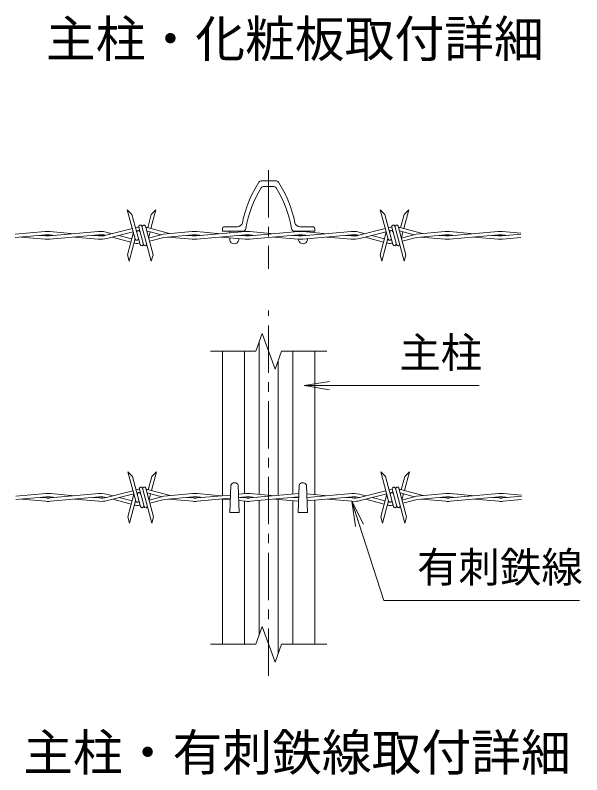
# Model space of a CAD drawing. Units: millimetres, scale not verified. Extents: x -4200 to 4200, y -2970 to 2970.
# Drawn here: x 1147 to 2044, y 321 to 1523 of the extents above; entities that cross this region are included whole.
import ezdxf
from ezdxf.enums import TextEntityAlignment as Align

# ---------------------------------------------------------------- set-up
doc = ezdxf.new("R2010")
doc.units = ezdxf.units.MM
doc.header["$LTSCALE"] = 15
doc.linetypes.add('CHAIN1', pattern=[8, 5, -1, 1, -1])
doc.layers.add('0-0_D-TTL-TXT', color=7, linetype='Continuous')
for name, color, linetype, lineweight in [('0-3_D-STR1', 1, 'Continuous', 9), ('0-4_D-BMK', 2, 'CHAIN1', 9), ('0-5_D-STR-DIM', 7, 'Continuous', 9), ('0-8_0', 7, 'Continuous', 9), ('0-9_D-STR-TXT', 7, 'Continuous', 9), ('0-B_D-STR3', 3, 'Continuous', 9)]:
    doc.layers.add(name, color=color, linetype=linetype, lineweight=lineweight)
doc.styles.add('ＭＳ ゴシック', font='')
doc.styles.get('ＭＳ ゴシック').set_extended_font_data('MS Gothic')

# ---------------------------------------------------------------- blocks, each defined once
blk = doc.blocks.new('_Open')
at = {"layer": '0-8_0'}
blk.add_line((-15, 2.5), (0, 0), dxfattribs=at)
blk.add_lwpolyline([(-15, -2.5), (0, 0), (-15, 0)], dxfattribs=at)

msp = doc.modelspace()

# ---------------------------------------------------------------- linework, layer by layer
at = {"layer": '0-3_D-STR1'}
for p, q in [((1537.18, 1261.22), (1559.45, 1261.22)), ((1540.18, 1252.22), (1555.77, 1252.22)), ((1475.31, 1185.22), (1475.31, 1181.22)), ((1475.31, 1185.22), (1475.31, 1181.22)), ((1507.37, 1181.22), (1475.31, 1181.22)), ((1498.83, 1188.22), (1478.31, 1188.22)), ((1486.81, 1178.54), (1486.81, 1181.22)), ((1501, 1179.81), (1501, 1181.22)), ((1589.26, 1181.22), (1621.31, 1181.22)), ((1595.63, 1180.77), (1595.63, 1181.22)), ((1597.8, 1188.22), (1618.31, 1188.22)), ((1609.81, 1180.04), (1609.81, 1181.22)), ((1621.31, 1185.22), (1621.31, 1181.22)), ((1486.81, 1167.22), (1486.81, 1170.83)), ((1501, 1167.22), (1501, 1169.56)), ((1595.63, 1173.81), (1595.63, 1175.56)), ((1595.63, 1167.22), (1595.63, 1168.6)), ((1609.81, 1167.22), (1609.81, 1169.33)), ((1533.31, 764.53), (1533.31, 1006.39)), ((1475.31, 762.49), (1475.31, 991.22)), ((1510.31, 765.62), (1510.31, 991.22)), ((1586.31, 764.93), (1586.31, 991.22)), ((1621.31, 764.15), (1621.31, 991.22)), ((1563.31, 762.87), (1563.31, 976.05)), ((1488.31, 778.97), (1486.81, 735.97)), ((1500.31, 778.97), (1501.81, 735.97)), ((1596.31, 778.97), (1594.81, 735.97)), ((1608.31, 778.97), (1609.81, 735.97)), ((1510.31, 759.09), (1510.31, 760.4)), ((1475.31, 527.39), (1475.31, 757)), ((1510.31, 527.39), (1510.31, 753.87)), ((1533.31, 542.56), (1533.31, 754.96)), ((1563.31, 512.22), (1563.31, 756.62)), ((1586.31, 527.39), (1586.31, 754.57)), ((1621.31, 527.39), (1621.31, 755.34)), ((1486.81, 735.97), (1501.81, 735.97)), ((1594.81, 735.97), (1609.81, 735.97))]:
    msp.add_line(p, q, dxfattribs=at)
for centre, radius, start, end in [((1684.23, 1159.52), 181, 146.67148, 168.8028), ((1537.18, 1256.22), 5, 90, 146.67148), ((1540.85, 1247.22), 5, 90, 147.4916), ((1555.77, 1247.22), 5, 32.5084, 90), ((1559.45, 1256.22), 5, 33.32852, 90), ((1412.4, 1159.52), 181, 11.1972, 33.32852), ((1678.31, 1159.62), 168, 147.4916, 171.15527), ((1418.31, 1159.62), 168, 8.84473, 32.5084), ((1498.83, 1196.22), 8, 270, 348.8028), ((1597.8, 1196.22), 8, 191.1972, 270), ((1478.31, 1185.22), 3, 90, 180), ((1507.37, 1186.22), 5, 270, 351.15527), ((1589.26, 1186.22), 5, 188.84473, 270), ((1618.31, 1185.22), 3, 0, 90), ((1493.91, 1168.41), 7.19, 189.53637, 350.46363), ((1602.72, 1168.41), 7.19, 189.53637, 350.46363), ((1494.31, 776.47), 6.5, 22.61986, 157.38014), ((1602.31, 776.47), 6.5, 22.61986, 157.38014)]:
    msp.add_arc(centre, radius, start, end, dxfattribs=at)
at = {"layer": '0-4_D-BMK'}
for p, q in [((1548.31, 1277.96), (1548.31, 1121.58)), ((1548.31, 477.2), (1548.31, 1055.85))]:
    msp.add_line(p, q, dxfattribs=at)
at = {"layer": '0-5_D-STR-DIM'}
for p, q in [((1527.79, 991.22), (1538.05, 1019.41)), ((1456.31, 991.22), (1527.79, 991.22)), ((1568.84, 991.22), (1640.31, 991.22)), ((1456.31, 527.39), (1527.79, 527.39)), ((1568.84, 527.39), (1640.31, 527.39))]:
    msp.add_line(p, q, dxfattribs=at)
for points in [[(1538.05, 1019.41), (1558.58, 963.02), (1568.84, 991.22)], [(1527.79, 527.39), (1538.05, 555.58), (1558.58, 499.2), (1568.84, 527.39)]]:
    msp.add_lwpolyline(points, dxfattribs=at)
at = {"layer": '0-9_D-STR-TXT'}
msp.add_line((1881.35, 936.88), (1606.68, 936.88), dxfattribs=at)
msp.add_lwpolyline([(2040.07, 596.5), (1730.52, 596.5), (1680.37, 751.8)], dxfattribs=at)
at = {"layer": '0-B_D-STR3'}
for p, q in [((1337.2, 1168.9), (1324.76, 1215.31)), ((1332.12, 1207.96), (1324.76, 1215.31)), ((1737.2, 1168.9), (1724.76, 1215.31)), ((1732.12, 1207.96), (1724.76, 1215.31)), ((1332.12, 1207.96), (1344.91, 1160.2)), ((1362.73, 1207.96), (1357.07, 1186.81)), ((1732.12, 1207.96), (1744.91, 1160.2)), ((1762.73, 1207.96), (1757.07, 1186.81)), ((1195.05, 1180.73), (1147.42, 1176.46)), ((1278.87, 1180.73), (1201.72, 1173.82)), ((1202.18, 1180.73), (1240.52, 1177.29)), ((1291.03, 1174.76), (1332.78, 1185.4)), ((1292.31, 1169.72), (1334.12, 1180.38)), ((1300.9, 1177.28), (1294.96, 1178.87)), ((1340.34, 1187.33), (1337.82, 1186.66)), ((1339.16, 1181.67), (1341.71, 1182.32)), ((1342.89, 1187.82), (1350.3, 1160.2)), ((1344.48, 1181.92), (1343.03, 1182.31)), ((1347.92, 1189.17), (1362.68, 1134.06)), ((1365.38, 1144.1), (1353.3, 1189.17)), ((1378.23, 1175.76), (1355.24, 1181.92)), ((1355.72, 1181.79), (1355.5, 1180.96)), ((1391.71, 1177.53), (1356.02, 1187.09)), ((1360.74, 1180.44), (1358.19, 1170.92)), ((1427.42, 1180.73), (1381.39, 1176.61)), ((1511.24, 1180.73), (1434.09, 1173.82)), ((1434.55, 1180.73), (1472.89, 1177.29)), ((1595.05, 1180.73), (1517.9, 1173.82)), ((1518.36, 1180.73), (1556.71, 1177.29)), ((1678.87, 1180.73), (1601.72, 1173.82)), ((1602.18, 1180.73), (1640.52, 1177.29)), ((1691.03, 1174.76), (1732.78, 1185.4)), ((1692.31, 1169.72), (1734.12, 1180.38)), ((1700.9, 1177.28), (1694.96, 1178.87)), ((1740.34, 1187.33), (1737.82, 1186.66)), ((1739.16, 1181.67), (1741.71, 1182.32)), ((1742.89, 1187.82), (1750.3, 1160.2)), ((1744.48, 1181.92), (1743.03, 1182.31)), ((1747.92, 1189.17), (1762.68, 1134.06)), ((1765.38, 1144.1), (1753.3, 1189.17)), ((1778.23, 1175.76), (1755.24, 1181.92)), ((1755.72, 1181.79), (1755.5, 1180.96)), ((1791.71, 1177.53), (1756.02, 1187.09)), ((1760.74, 1180.44), (1758.19, 1170.92)), ((1827.42, 1180.73), (1781.39, 1176.61)), ((1911.24, 1180.73), (1834.09, 1173.82)), ((1834.55, 1180.73), (1846.42, 1179.66)), ((1834.55, 1180.73), (1872.89, 1177.29)), ((1918.36, 1180.73), (1947.42, 1178.13)), ((1195.52, 1175.55), (1147.42, 1171.24)), ((1195.05, 1168.64), (1156.71, 1172.07)), ((1185.89, 1174.68), (1195.52, 1173.82)), ((1211.35, 1174.68), (1201.72, 1175.55)), ((1279.33, 1175.55), (1202.18, 1168.64)), ((1278.87, 1168.64), (1240.52, 1172.07)), ((1269.7, 1174.68), (1279.33, 1173.82)), ((1330.16, 1164.06), (1300.87, 1171.9)), ((1331.5, 1169.08), (1311.17, 1174.53)), ((1337.02, 1169.57), (1327.5, 1134.06)), ((1339.04, 1167.06), (1336.53, 1167.73)), ((1342.89, 1167.73), (1340.38, 1167.06)), ((1381.39, 1176.61), (1358.32, 1170.43)), ((1359.67, 1165.4), (1382.3, 1171.47)), ((1382.3, 1171.47), (1427.88, 1175.55)), ((1427.42, 1168.64), (1389.08, 1172.07)), ((1418.25, 1174.68), (1427.88, 1173.82)), ((1443.72, 1174.68), (1434.09, 1175.55)), ((1511.7, 1175.55), (1434.55, 1168.64)), ((1511.24, 1168.64), (1472.89, 1172.07)), ((1502.07, 1174.68), (1511.7, 1173.82)), ((1527.53, 1174.68), (1517.9, 1175.55)), ((1595.52, 1175.55), (1518.36, 1168.64)), ((1595.05, 1168.64), (1556.71, 1172.07)), ((1585.89, 1174.68), (1595.52, 1173.82)), ((1611.35, 1174.68), (1601.72, 1175.55)), ((1679.33, 1175.55), (1602.18, 1168.64)), ((1678.87, 1168.64), (1640.52, 1172.07)), ((1669.7, 1174.68), (1679.33, 1173.82)), ((1730.16, 1164.06), (1700.87, 1171.9)), ((1731.5, 1169.08), (1711.17, 1174.53)), ((1737.02, 1169.57), (1727.5, 1134.06)), ((1739.04, 1167.06), (1736.53, 1167.73)), ((1742.89, 1167.73), (1740.38, 1167.06)), ((1781.39, 1176.61), (1758.32, 1170.43)), ((1759.67, 1165.4), (1782.3, 1171.47)), ((1782.3, 1171.47), (1827.88, 1175.55)), ((1827.42, 1168.64), (1789.08, 1172.07)), ((1818.25, 1174.68), (1827.88, 1173.82)), ((1843.72, 1174.68), (1834.09, 1175.55)), ((1843.72, 1174.68), (1834.09, 1175.55)), ((1846.42, 1174.93), (1834.09, 1173.82)), ((1911.7, 1175.55), (1834.55, 1168.64)), ((1846.42, 1169.71), (1834.55, 1168.64)), ((1911.24, 1168.64), (1872.89, 1172.07)), ((1902.07, 1174.68), (1911.7, 1173.82)), ((1947.42, 1176.46), (1917.9, 1173.82)), ((1927.53, 1174.68), (1917.9, 1175.55)), ((1947.42, 1171.24), (1918.36, 1168.64)), ((1335.18, 1162.71), (1336.81, 1162.27)), ((1344.24, 1162.71), (1342.61, 1162.27)), ((1735.18, 1162.71), (1736.81, 1162.27)), ((1744.24, 1162.71), (1742.61, 1162.27)), ((1365.38, 1144.1), (1362.68, 1134.06)), ((1765.38, 1144.1), (1762.68, 1134.06)), ((1338.09, 753.96), (1325.65, 800.37)), ((1333.01, 793.02), (1325.65, 800.37)), ((1738.09, 753.96), (1725.65, 800.37)), ((1733.01, 793.02), (1725.65, 800.37)), ((1333.01, 793.02), (1345.8, 745.26)), ((1363.62, 793.02), (1357.96, 771.88)), ((1733.01, 793.02), (1745.8, 745.26)), ((1763.62, 793.02), (1757.96, 771.88)), ((1291.92, 759.82), (1333.67, 770.47)), ((1341.23, 772.39), (1338.71, 771.72)), ((1343.79, 772.88), (1351.19, 745.26)), ((1348.81, 774.23), (1363.57, 719.12)), ((1366.27, 729.17), (1354.19, 774.23)), ((1392.6, 762.59), (1356.91, 772.16)), ((1691.92, 759.82), (1733.67, 770.47)), ((1741.23, 772.39), (1738.71, 771.72)), ((1743.79, 772.88), (1751.19, 745.26)), ((1748.81, 774.23), (1763.57, 719.12)), ((1766.27, 729.17), (1754.19, 774.23)), ((1792.6, 762.59), (1756.91, 772.16)), ((1195.94, 765.79), (1148.31, 761.53)), ((1196.41, 760.61), (1148.31, 756.3)), ((1186.78, 759.75), (1196.41, 758.88)), ((1279.76, 765.79), (1202.61, 758.88)), ((1212.24, 759.75), (1202.61, 760.61)), ((1203.07, 765.79), (1241.41, 762.36)), ((1280.22, 760.61), (1203.07, 753.71)), ((1270.59, 759.75), (1280.22, 758.88)), ((1293.2, 754.79), (1335.01, 765.44)), ((1301.79, 762.34), (1295.85, 763.93)), ((1332.39, 754.14), (1312.06, 759.59)), ((1340.05, 766.73), (1342.6, 767.38)), ((1345.37, 766.98), (1343.92, 767.37)), ((1379.12, 760.82), (1356.13, 766.98)), ((1356.61, 766.85), (1356.39, 766.03)), ((1361.63, 765.51), (1359.08, 755.98)), ((1382.28, 761.67), (1359.21, 755.49)), ((1428.31, 765.79), (1382.28, 761.67)), ((1383.19, 756.53), (1428.77, 760.61)), ((1419.14, 759.75), (1428.77, 758.88)), ((1487.78, 763.61), (1434.98, 758.88)), ((1444.61, 759.75), (1434.98, 760.61)), ((1435.44, 765.79), (1473.78, 762.36)), ((1487.6, 758.37), (1435.44, 753.71)), ((1512.13, 765.79), (1500.81, 764.77)), ((1512.59, 760.61), (1500.99, 759.57)), ((1502.96, 759.75), (1512.59, 758.88)), ((1595.85, 765.78), (1518.79, 758.88)), ((1528.42, 759.75), (1518.79, 760.61)), ((1519.25, 765.79), (1557.6, 762.36)), ((1595.67, 760.54), (1519.25, 753.71)), ((1586.78, 759.75), (1595.62, 758.95)), ((1608.79, 765.27), (1641.41, 762.36)), ((1612.24, 759.75), (1608.97, 760.04)), ((1679.76, 765.79), (1609, 759.46)), ((1680.22, 760.61), (1609.18, 754.25)), ((1670.59, 759.75), (1680.22, 758.88)), ((1693.2, 754.79), (1735.01, 765.44)), ((1701.79, 762.34), (1695.85, 763.93)), ((1732.39, 754.14), (1712.06, 759.59)), ((1740.05, 766.73), (1742.6, 767.38)), ((1745.37, 766.98), (1743.92, 767.37)), ((1779.12, 760.82), (1756.13, 766.98)), ((1756.61, 766.85), (1756.39, 766.03)), ((1761.63, 765.51), (1759.08, 755.98)), ((1782.28, 761.67), (1759.21, 755.49)), ((1828.31, 765.79), (1782.28, 761.67)), ((1783.19, 756.53), (1828.77, 760.61)), ((1819.14, 759.75), (1828.77, 758.88)), ((1912.13, 765.79), (1834.98, 758.88)), ((1844.61, 759.75), (1834.98, 760.61)), ((1844.61, 759.75), (1834.98, 760.61)), ((1847.31, 759.99), (1834.98, 758.88)), ((1835.44, 765.79), (1847.31, 764.73)), ((1835.44, 765.79), (1873.78, 762.36)), ((1912.59, 760.61), (1835.44, 753.71)), ((1902.96, 759.75), (1912.59, 758.88)), ((1948.31, 761.53), (1918.79, 758.88)), ((1928.42, 759.75), (1918.79, 760.61)), ((1919.25, 765.79), (1948.31, 763.19)), ((1195.94, 753.71), (1157.6, 757.14)), ((1279.76, 753.71), (1241.41, 757.14)), ((1331.05, 749.12), (1301.76, 756.97)), ((1337.91, 754.63), (1328.39, 719.12)), ((1336.07, 747.77), (1337.7, 747.34)), ((1339.93, 752.12), (1337.42, 752.8)), ((1343.78, 752.8), (1341.27, 752.12)), ((1345.13, 747.77), (1343.5, 747.34)), ((1360.56, 750.46), (1383.19, 756.53)), ((1428.31, 753.71), (1389.97, 757.14)), ((1487.51, 755.91), (1473.78, 757.14)), ((1512.13, 753.71), (1501.16, 754.69)), ((1595.43, 753.75), (1557.6, 757.14)), ((1679.76, 753.71), (1641.41, 757.14)), ((1731.05, 749.12), (1701.76, 756.97)), ((1737.91, 754.63), (1728.39, 719.12)), ((1736.07, 747.77), (1737.7, 747.34)), ((1739.93, 752.12), (1737.42, 752.8)), ((1743.78, 752.8), (1741.27, 752.12)), ((1745.13, 747.77), (1743.5, 747.34)), ((1760.56, 750.46), (1783.19, 756.53)), ((1828.31, 753.71), (1789.97, 757.14)), ((1847.31, 754.77), (1835.44, 753.71)), ((1912.13, 753.71), (1873.78, 757.14)), ((1948.31, 756.3), (1919.25, 753.71)), ((1366.27, 729.17), (1363.57, 719.12)), ((1766.27, 729.17), (1763.57, 719.12))]:
    msp.add_line(p, q, dxfattribs=at)
for points in [[(1362.73, 1207.96), (1370.09, 1215.31), (1362.09, 1185.47)], [(1762.73, 1207.96), (1770.09, 1215.31), (1762.09, 1185.47)], [(1334.33, 1179.62), (1324.81, 1144.1), (1327.5, 1134.06)], [(1734.33, 1179.62), (1724.81, 1144.1), (1727.5, 1134.06)], [(1363.62, 793.02), (1370.98, 800.37), (1362.98, 770.53)], [(1763.62, 793.02), (1770.98, 800.37), (1762.98, 770.53)], [(1335.22, 764.68), (1325.7, 729.17), (1328.39, 719.12)], [(1735.22, 764.68), (1725.7, 729.17), (1728.39, 719.12)]]:
    msp.add_lwpolyline(points, dxfattribs=at)
for centre, radius, start, end in [((1345.41, 1188.5), 2.6, 15, 195), ((1350.79, 1188.5), 2.6, 15, 195), ((1745.41, 1188.5), 2.6, 15, 195), ((1750.79, 1188.5), 2.6, 15, 195), ((1198.62, 1140.88), 40, 84.88752, 95), ((1282.43, 1140.88), 40, 71.7501, 95.11248), ((1342.35, 1179.8), 2.6, 15, 195), ((1342.35, 1179.8), 7.8, 85.52878, 105), ((1353.12, 1176.28), 11.2, 75, 86.73065), ((1430.98, 1140.88), 40, 84.88752, 95), ((1514.8, 1140.88), 40, 84.88752, 95), ((1598.62, 1140.88), 40, 84.88752, 95), ((1682.43, 1140.88), 40, 71.7501, 95.11248), ((1742.35, 1179.8), 2.6, 15, 195), ((1742.35, 1179.8), 7.8, 85.52878, 105), ((1753.12, 1176.28), 11.2, 75, 86.73065), ((1830.98, 1140.88), 40, 84.88752, 95), ((1830.98, 1140.88), 40, 84.88752, 95), ((1914.8, 1140.88), 40, 84.88752, 95), ((1198.62, 1208.48), 40, 265, 275.11248), ((1198.62, 1140.88), 34.8, 84.88752, 95), ((1198.62, 1208.48), 34.8, 265, 275.11248), ((1282.43, 1208.48), 40, 264.88752, 284.29953), ((1282.43, 1140.88), 34.8, 76.22606, 95.11248), ((1282.43, 1208.48), 34.8, 264.88752, 284.29953), ((1339.71, 1169.57), 2.6, 195, 15), ((1430.98, 1208.48), 40, 265, 275.11248), ((1430.98, 1140.88), 34.8, 84.88752, 95), ((1430.98, 1208.48), 34.8, 265, 275.11248), ((1514.8, 1208.48), 40, 265, 275.11248), ((1514.8, 1140.88), 34.8, 84.88752, 95), ((1514.8, 1208.48), 34.8, 265, 275.11248), ((1598.62, 1208.48), 40, 265, 275.11248), ((1598.62, 1140.88), 34.8, 84.88752, 95), ((1598.62, 1208.48), 34.8, 265, 275.11248), ((1682.43, 1208.48), 40, 264.88752, 284.29953), ((1682.43, 1140.88), 34.8, 76.22606, 95.11248), ((1682.43, 1208.48), 34.8, 264.88752, 284.29953), ((1739.71, 1169.57), 2.6, 195, 15), ((1830.98, 1208.48), 40, 265, 275.11248), ((1830.98, 1208.48), 40, 265, 275.11248), ((1830.98, 1140.88), 34.8, 84.88752, 95), ((1830.98, 1140.88), 34.8, 84.88752, 95), ((1830.98, 1208.48), 34.8, 265, 275.11248), ((1830.98, 1208.48), 34.8, 265, 275.11248), ((1914.8, 1208.48), 40, 265, 275.11248), ((1914.8, 1140.88), 34.8, 84.88752, 95), ((1914.8, 1208.48), 34.8, 265, 275.11248), ((1339.71, 1173.09), 11.2, 255, 285), ((1347.42, 1160.87), 2.6, 195, 15), ((1352.81, 1160.87), 2.6, 195, 15), ((1739.71, 1173.09), 11.2, 255, 285), ((1747.42, 1160.87), 2.6, 195, 15), ((1752.81, 1160.87), 2.6, 195, 15), ((1343.24, 764.86), 7.8, 85.52878, 105), ((1346.3, 773.56), 2.6, 15, 195), ((1351.68, 773.56), 2.6, 15, 195), ((1354.01, 761.34), 11.2, 75, 86.73065), ((1743.24, 764.86), 7.8, 85.52878, 105), ((1746.3, 773.56), 2.6, 15, 195), ((1751.68, 773.56), 2.6, 15, 195), ((1754.01, 761.34), 11.2, 75, 86.73065), ((1199.51, 725.95), 40, 84.88752, 95), ((1199.51, 725.95), 34.8, 84.88752, 95), ((1199.51, 793.55), 34.8, 265, 275.11248), ((1283.32, 725.95), 40, 71.7501, 95.11248), ((1283.32, 725.95), 34.8, 76.22606, 95.11248), ((1283.32, 793.55), 34.8, 264.88752, 284.29953), ((1343.24, 764.86), 2.6, 15, 195), ((1431.87, 725.95), 40, 84.88752, 95), ((1431.87, 725.95), 34.8, 84.88752, 95), ((1431.87, 793.55), 34.8, 265, 275.11248), ((1515.69, 725.95), 40, 84.88752, 95), ((1515.69, 725.95), 34.8, 84.88752, 95), ((1515.69, 793.55), 34.8, 265, 275.11248), ((1683.32, 725.95), 40, 71.7501, 95.11248), ((1683.32, 725.95), 34.8, 76.22606, 95.11248), ((1683.32, 793.55), 34.8, 264.88752, 284.29953), ((1743.24, 764.86), 2.6, 15, 195), ((1831.87, 725.95), 40, 84.88752, 95), ((1831.87, 725.95), 40, 84.88752, 95), ((1831.87, 725.95), 34.8, 84.88752, 95), ((1831.87, 725.95), 34.8, 84.88752, 95), ((1831.87, 793.55), 34.8, 265, 275.11248), ((1831.87, 793.55), 34.8, 265, 275.11248), ((1915.69, 725.95), 40, 84.88752, 95), ((1915.69, 725.95), 34.8, 84.88752, 95), ((1915.69, 793.55), 34.8, 265, 275.11248), ((1199.51, 793.55), 40, 265, 275.11248), ((1283.32, 793.55), 40, 264.88752, 284.29953), ((1340.6, 758.15), 11.2, 255, 285), ((1340.6, 754.63), 2.6, 195, 15), ((1348.31, 745.93), 2.6, 195, 15), ((1353.7, 745.93), 2.6, 195, 15), ((1431.87, 793.55), 40, 265, 275.11248), ((1515.69, 793.55), 40, 265, 275.11248), ((1683.32, 793.55), 40, 264.88752, 284.29953), ((1740.6, 758.15), 11.2, 255, 285), ((1740.6, 754.63), 2.6, 195, 15), ((1748.31, 745.93), 2.6, 195, 15), ((1753.7, 745.93), 2.6, 195, 15), ((1831.87, 793.55), 40, 265, 275.11248), ((1831.87, 793.55), 40, 265, 275.11248), ((1915.69, 793.55), 40, 265, 275.11248)]:
    msp.add_arc(centre, radius, start, end, dxfattribs=at)

# ---------------------------------------------------------------- block references
at = {"layer": '0-9_D-STR-TXT', "xscale": 2.666667, "yscale": 2.666667}
for p, rotation in [((1604.68, 936.88), 180), ((1679.76, 753.71), 107.89556)]:
    msp.add_blockref('_Open', p, dxfattribs=dict(at, rotation=rotation))

# ---------------------------------------------------------------- texts
at = {"layer": '0-0_D-TTL-TXT', "style": 'ＭＳ ゴシック'}
for s, p in [('主柱・化粧板取付詳細', (1196.01, 1439.62)), ('主柱・有刺鉄線取付詳細', (1159.99, 309.85))]:
    msp.add_text(s, height=57.73, dxfattribs=at).set_placement(p, align=Align.BOTTOM_LEFT)
at = {"layer": '0-9_D-STR-TXT', "style": 'ＭＳ ゴシック'}
for s, p in [('主柱', (1754.95, 950.61)), ('有刺鉄線', (1782.97, 610.86))]:
    msp.add_text(s, height=48.06, dxfattribs=at).set_placement(p, align=Align.BOTTOM_LEFT)

doc.saveas('drawing.dxf')
